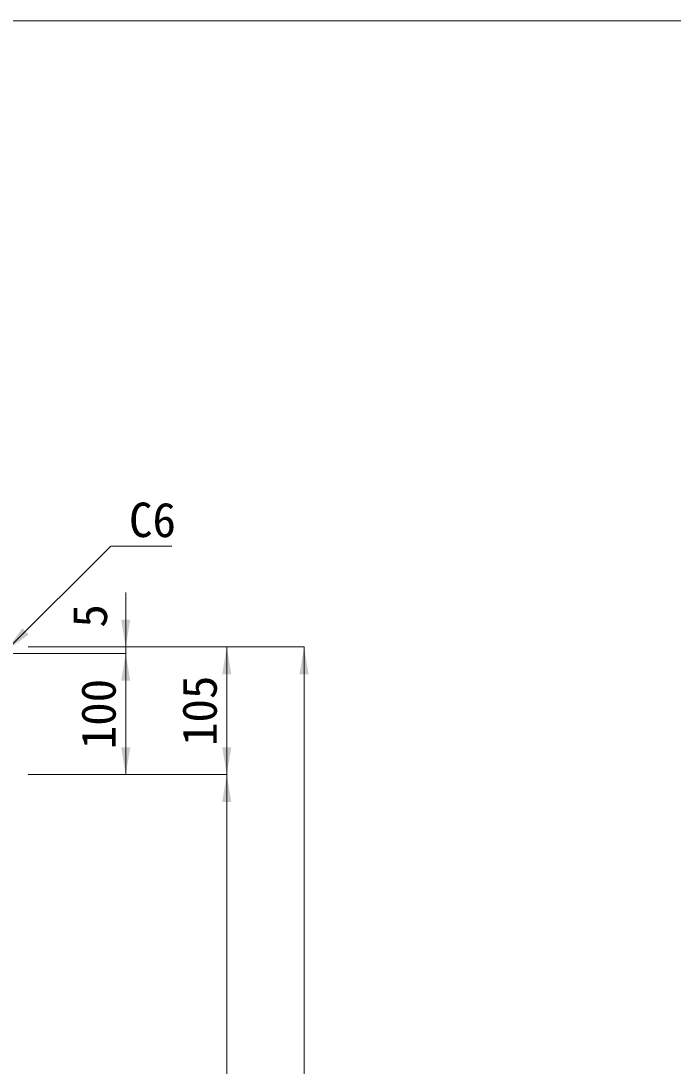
# Model space of a CAD drawing. Units: millimetres at full size, sheet at 1:40; some dimension numbers follow another scale. Extents: x 69750 to 116230, y -28801 to 513.
# Drawn here: x 76412 to 76950, y -22400 to -21537 of the extents above; entities that cross this region are included whole.
import ezdxf
from ezdxf.enums import TextEntityAlignment as Align

# ---------------------------------------------------------------- set-up
doc = ezdxf.new("R2010")
doc.units = ezdxf.units.MM
doc.header["$LTSCALE"] = 40
for name, color, linetype, lineweight in [('0_2', 7, 'Continuous', 13), ('寸法線', 7, 'Continuous', 9), ('引出線', 4, 'Continuous', 9)]:
    doc.layers.add(name, color=color, linetype=linetype, lineweight=lineweight)
doc.styles.add('ＭＳ ゴシック', font='')
doc.styles.get('ＭＳ ゴシック').set_extended_font_data('MS Gothic')

# ---------------------------------------------------------------- blocks, each defined once
blk = doc.blocks.new('filled_arrow')
at = {"color": 0, "linetype": 'Continuous', "lineweight": -2}
blk.add_solid([(7.5, 1.25), (0, 0), (7.5, -1.25)], dxfattribs=at)

msp = doc.modelspace()

# ---------------------------------------------------------------- linework, layer by layer
at = {"layer": '0_2', "color": 1, "lineweight": 20}
msp.add_lwpolyline([(72276.19, -24538.11), (80549.4, -24538.11), (80549.4, -21536.98), (72276.19, -21536.98)], close=True, dxfattribs=at)
at = {"layer": '寸法線'}
for p, q in [((76498.17, -22104.24), (76498.17, -22008.84)), ((76417.61, -22053.84), (76645.26, -22053.84)), ((76417.61, -22053.84), (76581.52, -22053.84)), ((76417.61, -22053.84), (76498.17, -22053.84)), ((76581.52, -22053.84), (76581.52, -22159.24)), ((76645.26, -23009.24), (76645.26, -22053.84)), ((76147.61, -22059.24), (76498.17, -22059.24)), ((76147.61, -22059.24), (76498.17, -22059.24)), ((76498.17, -22159.24), (76498.17, -22059.24)), ((76417.61, -22159.24), (76581.52, -22159.24)), ((76417.61, -22159.24), (76581.52, -22159.24)), ((76417.61, -22159.24), (76498.17, -22159.24)), ((76581.52, -22159.24), (76581.52, -23009.24))]:
    msp.add_line(p, q, dxfattribs=at)
at = {"layer": '引出線'}
msp.add_lwpolyline([(76399.61, -22056.9), (76485.86, -21970.66), (76536.19, -21970.66)], dxfattribs=at)

# ---------------------------------------------------------------- block references
at = {"layer": '寸法線', "xscale": 3, "yscale": 3}
for p, rotation in [((76498.17, -22053.84), 90), ((76581.52, -22053.84), 270), ((76645.26, -22053.84), 270), ((76498.17, -22059.24), 270), ((76498.17, -22059.24), 270), ((76498.17, -22159.24), 90), ((76581.52, -22159.24), 90), ((76581.52, -22159.24), 270)]:
    msp.add_blockref('filled_arrow', p, dxfattribs=dict(at, rotation=rotation))
at = {"layer": '引出線', "xscale": 3, "yscale": 3, "rotation": 45}
msp.add_blockref('filled_arrow', (76399.61, -22056.9), dxfattribs=at)

# ---------------------------------------------------------------- texts
at = {"layer": '寸法線', "style": 'ＭＳ ゴシック'}
for s, p in [('5', (76468.54, -22028.19)), ('105', (76559.02, -22106.54)), ('100', (76475.67, -22109.24))]:
    msp.add_text(s, height=28.48, rotation=90, dxfattribs=at).set_placement(p, align=Align.MIDDLE_CENTER)
at = {"layer": '引出線', "style": 'ＭＳ ゴシック'}
msp.add_text('C6', height=28.48, dxfattribs=at).set_placement((76500.86, -21934.66), align=Align.TOP_LEFT)

doc.saveas('drawing.dxf')
